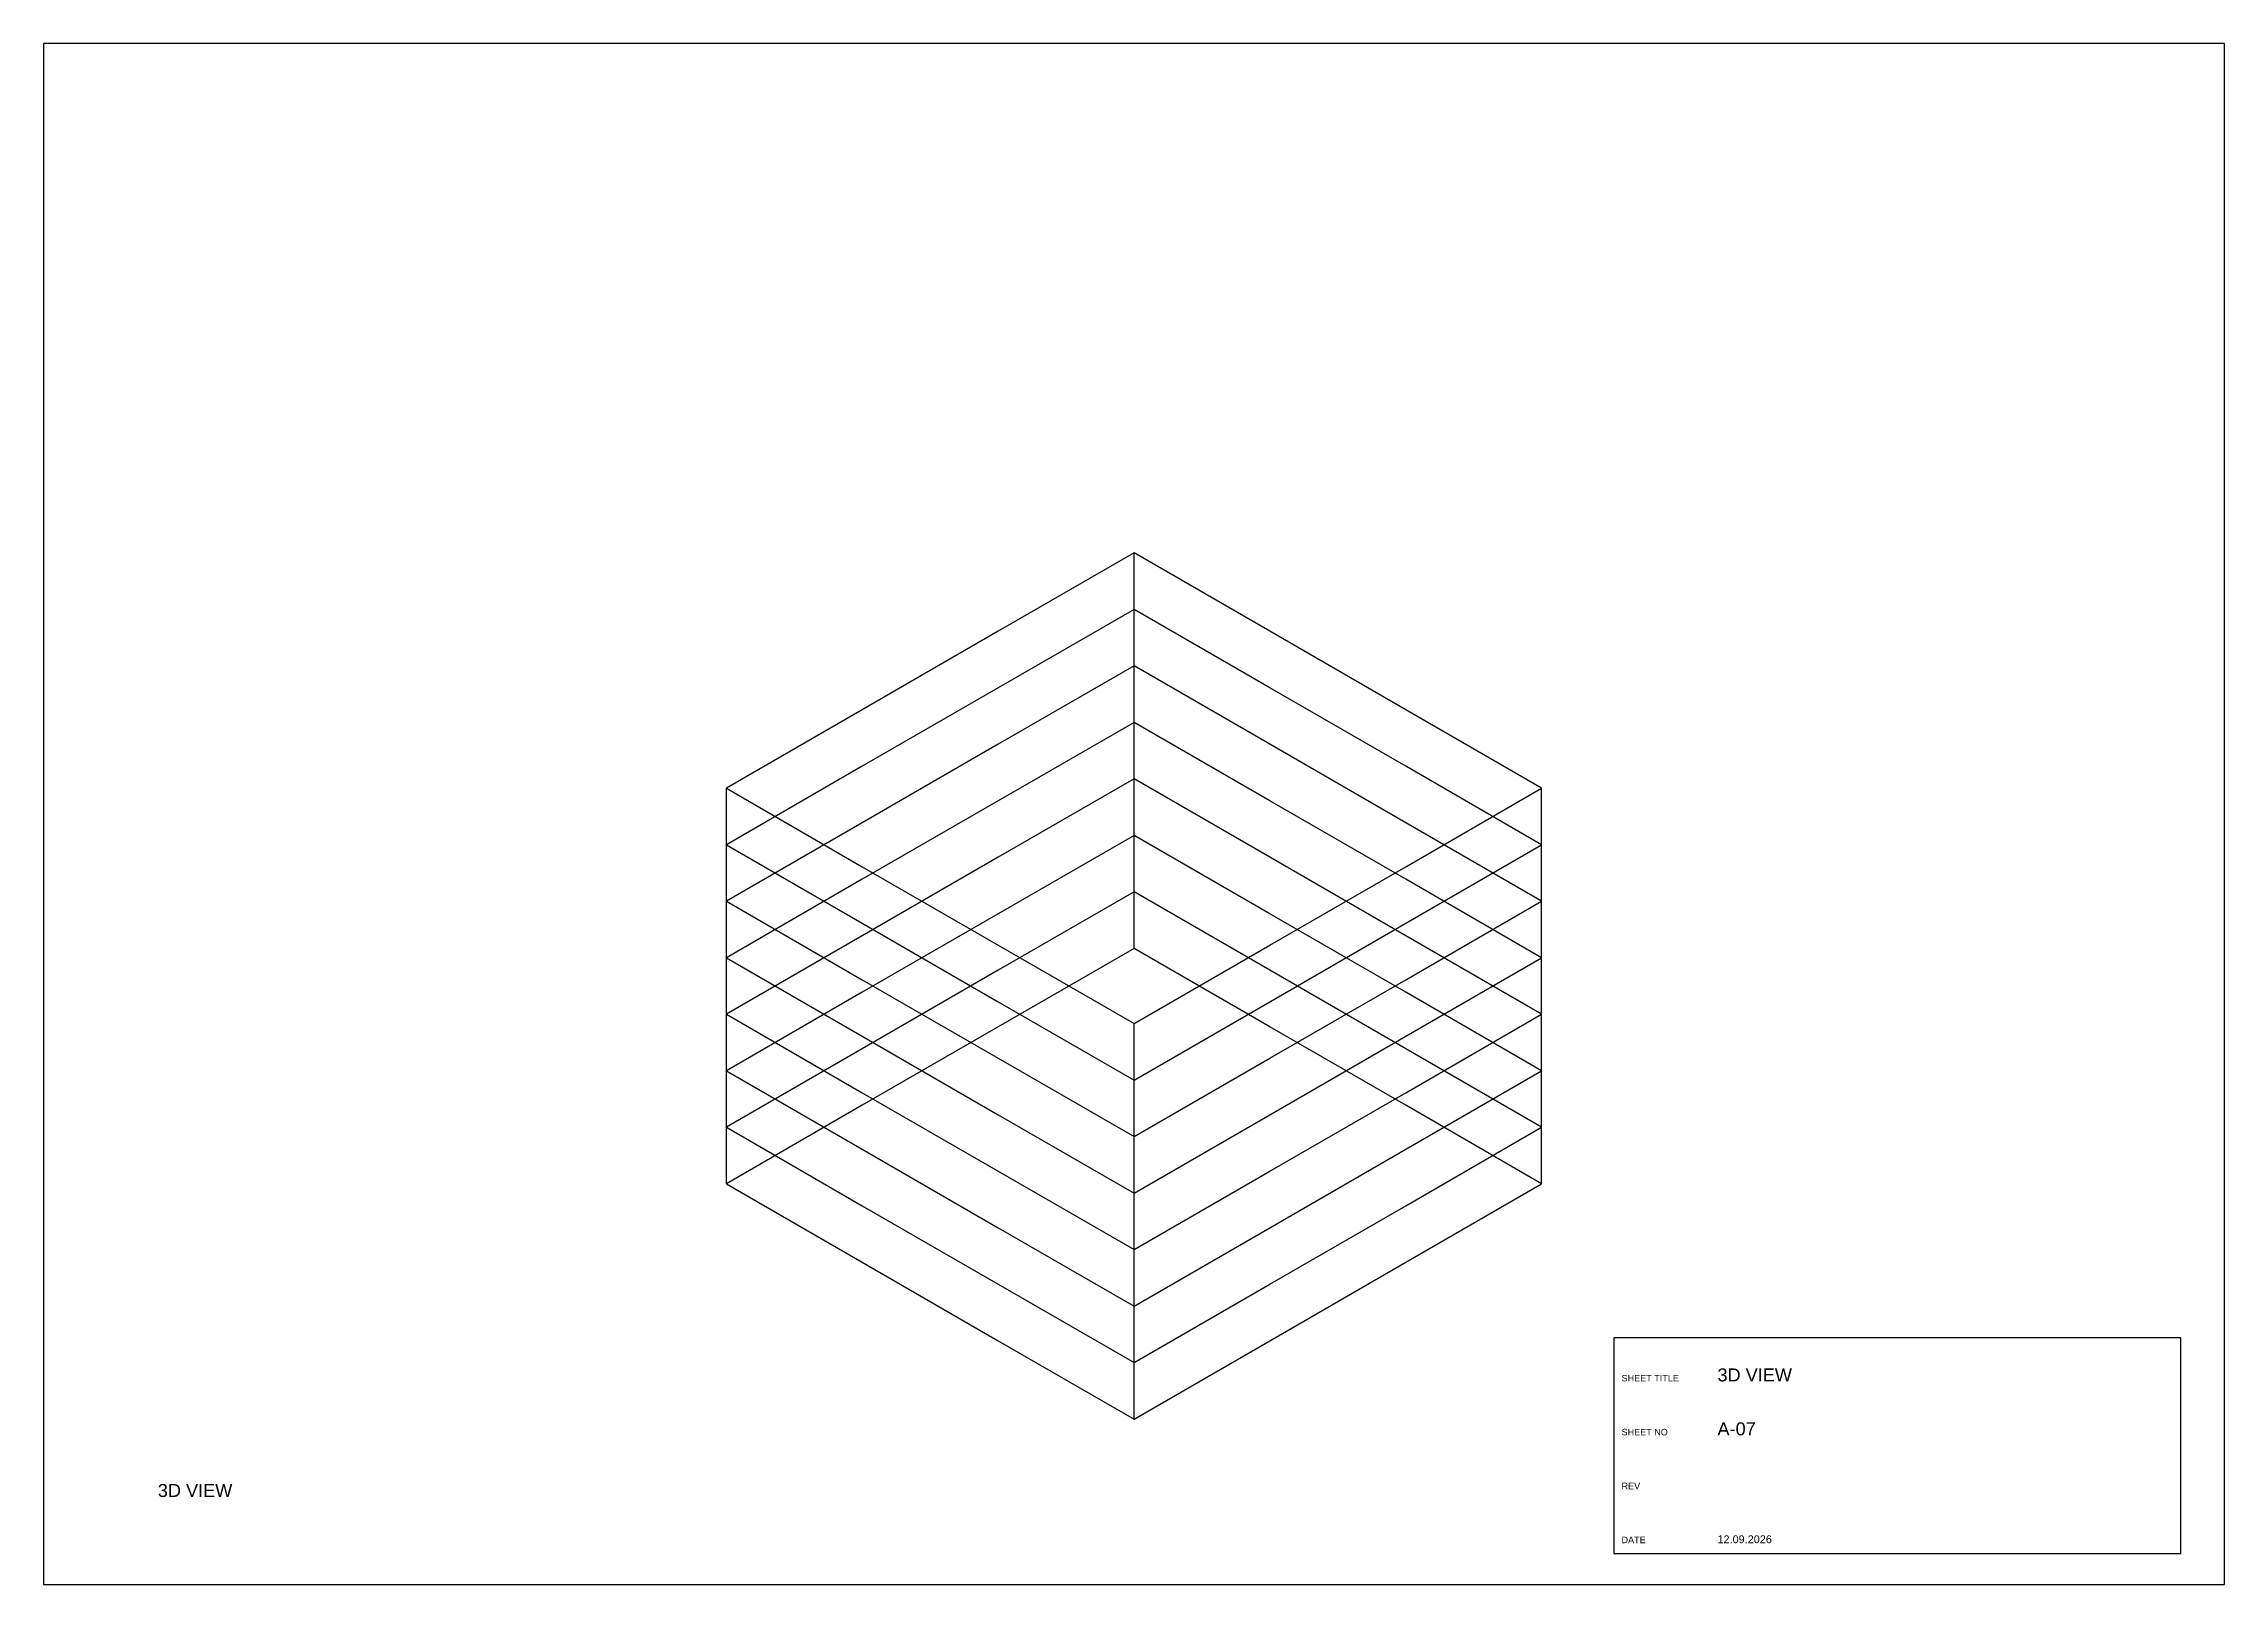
# Paper-space layout 'A-07' of a CAD drawing. Header units: millimetres. Extents: x 0 to 841, y 0 to 594.
import ezdxf

# ---------------------------------------------------------------- set-up
doc = ezdxf.new("R2010")
doc.units = ezdxf.units.MM
for name, color, linetype in [('3D', 7, 'Continuous'), ('FRAME', 7, 'Continuous'), ('TITLE', 7, 'Continuous'), ('TITLES', 7, 'Continuous')]:
    doc.layers.add(name, color=color, linetype=linetype)
doc.styles.add('Arial', font='arial.ttf')

psp = doc.layouts.new('A-07')

# ---------------------------------------------------------------- linework, layer by layer
at = {"layer": '3D'}
for p, q in [((420.5, 397.68), (368.1, 367.43)), ((472.9, 367.43), (420.5, 397.68)), ((420.5, 321.44), (420.5, 397.68)), ((420.5, 375.9), (368.1, 345.65)), ((472.9, 345.65), (420.5, 375.9)), ((368.1, 367.43), (315.71, 337.18)), ((525.29, 337.18), (472.9, 367.43)), ((420.5, 354.12), (368.1, 323.86)), ((472.9, 323.86), (420.5, 354.12)), ((368.1, 345.65), (315.71, 315.39)), ((525.29, 315.39), (472.9, 345.65)), ((315.71, 337.18), (263.31, 306.92)), ((577.69, 306.92), (525.29, 337.18)), ((420.5, 332.33), (368.1, 302.08)), ((472.9, 302.08), (420.5, 332.33)), ((368.1, 323.86), (315.71, 293.61)), ((420.5, 245.21), (420.5, 321.44)), ((525.29, 293.61), (472.9, 323.86)), ((315.71, 315.39), (263.31, 285.14)), ((577.69, 285.14), (525.29, 315.39)), ((263.31, 306.92), (315.71, 276.67)), ((263.31, 230.69), (263.31, 306.92)), ((420.5, 310.55), (368.1, 280.3)), ((472.9, 280.3), (420.5, 310.55)), ((525.29, 276.67), (577.69, 306.92)), ((577.69, 230.69), (577.69, 306.92)), ((368.1, 302.08), (315.71, 271.83)), ((525.29, 271.83), (472.9, 302.08)), ((315.71, 293.61), (263.31, 263.36)), ((420.5, 288.77), (368.1, 258.52)), ((472.9, 258.52), (420.5, 288.77)), ((577.69, 263.36), (525.29, 293.61)), ((263.31, 285.14), (315.71, 254.89)), ((368.1, 280.3), (315.71, 250.05)), ((525.29, 250.05), (472.9, 280.3)), ((525.29, 254.89), (577.69, 285.14)), ((315.71, 271.83), (263.31, 241.58)), ((315.71, 276.67), (368.1, 246.42)), ((472.9, 246.42), (525.29, 276.67)), ((577.69, 241.58), (525.29, 271.83)), ((263.31, 263.36), (315.71, 233.11)), ((420.5, 266.99), (368.1, 236.74)), ((472.9, 236.74), (420.5, 266.99)), ((525.29, 233.11), (577.69, 263.36)), ((368.1, 258.52), (315.71, 228.27)), ((315.71, 254.89), (368.1, 224.64)), ((525.29, 228.27), (472.9, 258.52)), ((472.9, 224.64), (525.29, 254.89)), ((315.71, 250.05), (263.31, 219.8)), ((368.1, 246.42), (420.5, 216.17)), ((420.5, 245.21), (368.1, 214.96)), ((420.5, 216.17), (472.9, 246.42)), ((472.9, 214.96), (420.5, 245.21)), ((577.69, 219.8), (525.29, 250.05)), ((263.31, 241.58), (315.71, 211.33)), ((368.1, 236.74), (315.71, 206.49)), ((525.29, 206.49), (472.9, 236.74)), ((525.29, 211.33), (577.69, 241.58)), ((263.31, 154.46), (263.31, 230.69)), ((315.71, 228.27), (263.31, 198.02)), ((315.71, 233.11), (368.1, 202.86)), ((472.9, 202.86), (525.29, 233.11)), ((577.69, 198.02), (525.29, 228.27)), ((577.69, 154.46), (577.69, 230.69)), ((263.31, 219.8), (315.71, 189.55)), ((368.1, 224.64), (420.5, 194.39)), ((420.5, 194.39), (472.9, 224.64)), ((525.29, 189.55), (577.69, 219.8)), ((368.1, 214.96), (315.71, 184.71)), ((315.71, 211.33), (368.1, 181.08)), ((420.5, 139.93), (420.5, 216.17)), ((525.29, 184.71), (472.9, 214.96)), ((472.9, 181.08), (525.29, 211.33)), ((315.71, 206.49), (263.31, 176.24)), ((368.1, 202.86), (420.5, 172.61)), ((420.5, 172.61), (472.9, 202.86)), ((577.69, 176.24), (525.29, 206.49)), ((263.31, 198.02), (315.71, 167.77)), ((525.29, 167.77), (577.69, 198.02)), ((315.71, 189.55), (368.1, 159.3)), ((472.9, 159.3), (525.29, 189.55)), ((315.71, 184.71), (263.31, 154.46)), ((368.1, 181.08), (420.5, 150.82)), ((420.5, 150.82), (472.9, 181.08)), ((577.69, 154.46), (525.29, 184.71)), ((263.31, 176.24), (315.71, 145.98)), ((525.29, 145.98), (577.69, 176.24)), ((315.71, 167.77), (368.1, 137.51)), ((472.9, 137.51), (525.29, 167.77)), ((263.31, 154.46), (315.71, 124.2)), ((368.1, 159.3), (420.5, 129.04)), ((420.5, 129.04), (472.9, 159.3)), ((525.29, 124.2), (577.69, 154.46)), ((315.71, 145.98), (368.1, 115.73)), ((472.9, 115.73), (525.29, 145.98)), ((368.1, 137.51), (420.5, 107.26)), ((420.5, 63.7), (420.5, 139.93)), ((420.5, 107.26), (472.9, 137.51)), ((315.71, 124.2), (368.1, 93.95)), ((472.9, 93.95), (525.29, 124.2)), ((368.1, 115.73), (420.5, 85.48)), ((420.5, 85.48), (472.9, 115.73)), ((368.1, 93.95), (420.5, 63.7)), ((420.5, 63.7), (472.9, 93.95))]:
    psp.add_line(p, q, dxfattribs=at)
at = {"layer": 'FRAME'}
psp.add_lwpolyline([(0, 0), (841, 0), (841, 594), (0, 594)], close=True, dxfattribs=at)
at = {"layer": 'TITLE'}
for p, q in [((678.41, 95.04), (605.52, 95.04)), ((605.52, 95.04), (605.52, 53.46)), ((751.29, 95.04), (678.41, 95.04)), ((824.18, 95.04), (751.29, 95.04)), ((824.18, 53.46), (824.18, 95.04)), ((605.52, 53.46), (605.52, 11.88)), ((824.18, 11.88), (824.18, 53.46)), ((605.52, 11.88), (678.41, 11.88)), ((678.41, 11.88), (751.29, 11.88)), ((751.29, 11.88), (824.18, 11.88))]:
    psp.add_line(p, q, dxfattribs=at)

# ---------------------------------------------------------------- texts
at = {"layer": 'TITLE', "style": 'Arial'}
for s, height, p in [('SHEET TITLE', 2.5, (608.52, 78.25)), ('3D VIEW', 5, (645.52, 78.25)), ('SHEET NO', 2.5, (608.52, 57.46)), ('A-07', 5, (645.52, 57.46)), ('REV', 2.5, (608.52, 36.67)), ('DATE', 2.5, (608.52, 15.88)), ('12.09.2026', 3, (645.52, 15.88))]:
    psp.add_text(s, height=height, dxfattribs=at).set_placement(p)
at = {"layer": 'TITLES', "style": 'Arial'}
psp.add_text('3D VIEW', height=5, dxfattribs=at).set_placement((44.05, 33.7))

doc.saveas('drawing.dxf')
